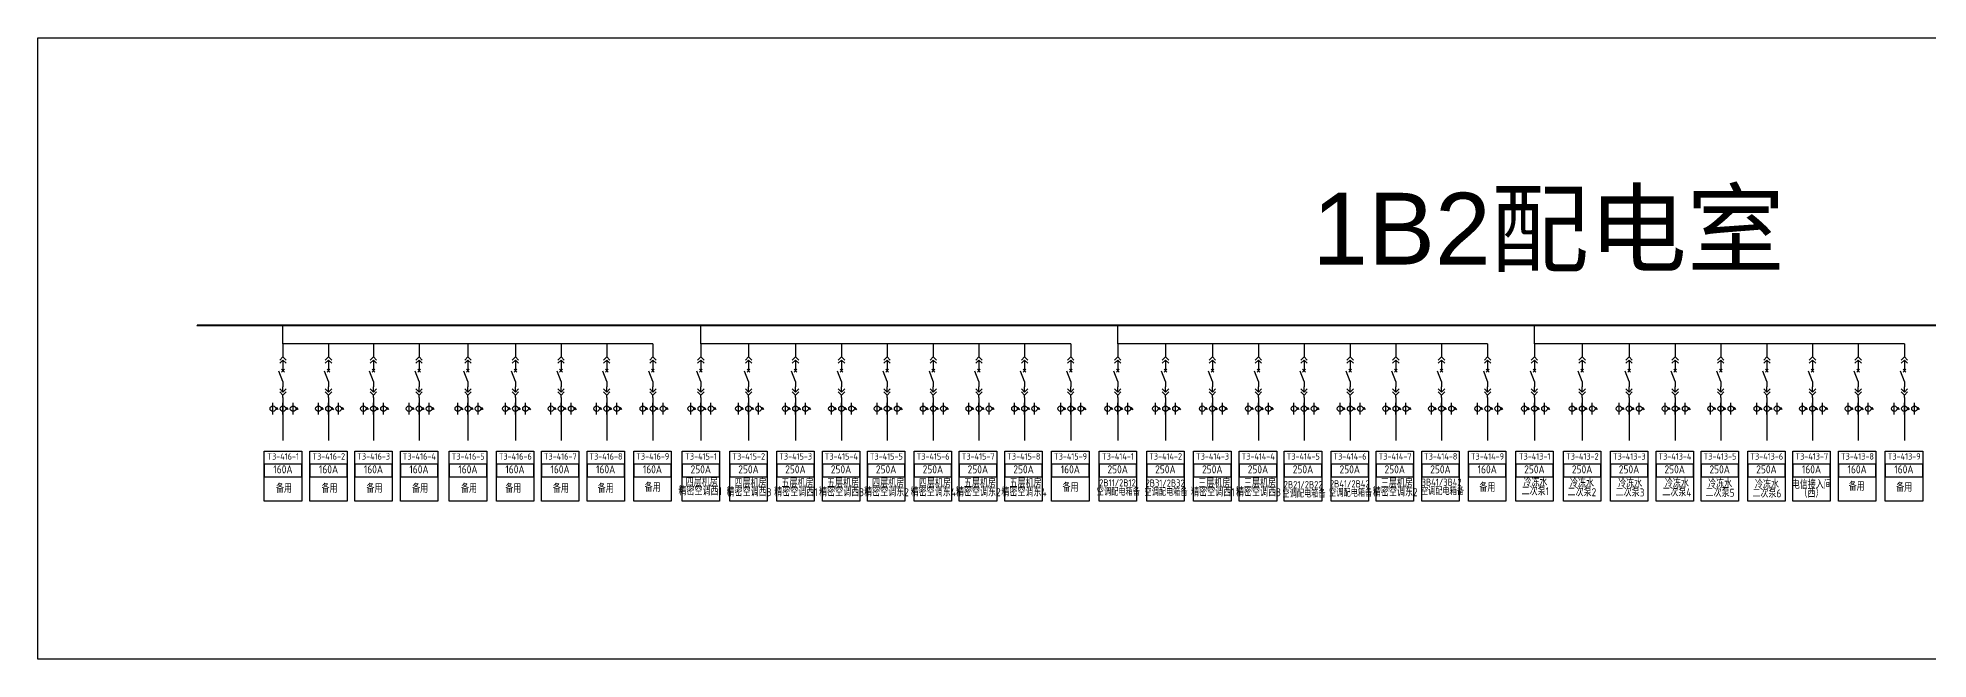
# Model space of a CAD drawing. Header units: millimetres. Extents: x -3460 to -460, y 6070 to 9130.
# Drawn here: x -1320 to -1056.9, y 8471.1 to 8557.6 of the extents above; entities that cross this region are included whole.
import ezdxf
from ezdxf.enums import TextEntityAlignment as Align

# ---------------------------------------------------------------- set-up
doc = ezdxf.new("R2010")
doc.units = ezdxf.units.MM
doc.header["$LTSCALE"] = 1000
doc.header["$MEASUREMENT"] = 0
doc.styles.add('HZSONG', font='gbenor.shx', dxfattribs={"height": 1200, "bigfont": 'gbcbig.shx'})
doc.styles.get("Standard").update_dxf_attribs({"font": 'arial.ttf'})

# ---------------------------------------------------------------- blocks, each defined once
blk = doc.blocks.new('DYDQAA05')
at = {"color": 0}
blk.add_lwpolyline([(0, 0), (0, -7)], dxfattribs=at)
blk = doc.blocks.new('DYDQAA03')
at = {"color": 0}
for points in [[(0, 0), (0, -1.5)], [(-2.1, -3.6), (0, -1.5)], [(-2.1, -5.6), (0, -3.5)], [(2.1, -3.6), (0, -1.5)], [(2.1, -5.6), (0, -3.5)], [(0, -3.5), (0, -7)]]:
    blk.add_lwpolyline(points, dxfattribs=at)
blk = doc.blocks.new('DYDQAA09')
at = {"color": 0}
blk.add_lwpolyline([(0, 0), (0, -3.5)], dxfattribs=at)
blk.add_lwpolyline([(0, 0), (0, -3.5)], dxfattribs=at)
blk.add_lwpolyline([(0, 0), (0, -3.5)], dxfattribs=at)
blk.add_lwpolyline([(0, 0), (0, -3.5)], dxfattribs=at)
blk.add_lwpolyline([(0, 0), (0, -3.5)], dxfattribs=at)
blk.add_lwpolyline([(0, 0), (0, -3.5)], dxfattribs=at)
blk.add_lwpolyline([(0, 0), (0, -3.5)], dxfattribs=at)
blk.add_lwpolyline([(0, 0), (0, -3.5)], dxfattribs=at)
blk.add_lwpolyline([(0, 0), (0, -3.5)], dxfattribs=at)
blk = doc.blocks.new('DYDQ0201')
at = {"color": 0}
for points in [[(0.9, -0.9), (-0.9, 0.9)], [(-0.9, -0.9), (0.9, 0.9)], [(0, -7), (-2.6, -0.4)]]:
    blk.add_lwpolyline(points, dxfattribs=at)
blk = doc.blocks.new('DYDQAA04')
at = {"color": 0}
for points in [[(0, -3.5), (0, 0)], [(-2.1, -1.4), (0, -3.5)], [(-2.1, -3.4), (0, -5.5)], [(2.1, -1.4), (0, -3.5)], [(2.1, -3.4), (0, -5.5)], [(0, -7), (0, -5.5)]]:
    blk.add_lwpolyline(points, dxfattribs=at)
blk = doc.blocks.new('A$C03DD39B5')
for p, q in [((417, 475), (283, 392)), ((417, 422), (283, 339)), ((350, 333), (350, 467))]:
    blk.add_line(p, q)
blk.add_lwpolyline([(700, 167), (0, 167)])
blk.add_circle((350, 167), 167)

msp = doc.modelspace()

# ---------------------------------------------------------------- linework, layer by layer
for p, q in [((-1285.88, 8514.96, -2671.6), (-1285.88, 8517.54, -1288.33)), ((-1285.88, 8514.96, -2671.6), (-1285.88, 8517.54, -1288.33)), ((-1227.72, 8514.96, -2671.6), (-1227.72, 8517.54, -1288.33)), ((-1227.72, 8514.96, -2671.6), (-1227.72, 8517.54, -1288.33)), ((-1169.7, 8514.96, -2671.6), (-1169.7, 8517.54, -1288.33)), ((-1169.7, 8514.96, -2671.6), (-1169.7, 8517.54, -1288.33)), ((-1111.71, 8514.96, -2671.6), (-1111.71, 8517.54, -1288.33)), ((-1111.71, 8514.96, -2671.6), (-1111.71, 8517.54, -1288.33)), ((-1234.39, 8514.96, -2671.65), (-1285.88, 8514.96, -2671.65)), ((-1176.24, 8514.96, -2671.65), (-1227.72, 8514.96, -2671.65)), ((-1118.22, 8514.96, -2671.65), (-1169.7, 8514.96, -2671.65)), ((-1060.22, 8514.96, -2671.65), (-1111.71, 8514.96, -2671.65)), ((-1285.88, 8506.72, -470.44), (-1285.88, 8505.08, -470.44)), ((-1279.54, 8506.72, -470.4), (-1279.54, 8505.08, -470.4)), ((-1273.29, 8506.72, -470.4), (-1273.29, 8505.08, -470.4)), ((-1266.94, 8506.72, -470.4), (-1266.94, 8505.08, -470.4)), ((-1260.14, 8506.72, -470.4), (-1260.14, 8505.08, -470.4)), ((-1253.53, 8506.72, -470.44), (-1253.53, 8505.08, -470.44)), ((-1247.18, 8506.72, -470.44), (-1247.18, 8505.08, -470.44)), ((-1240.82, 8506.72, -470.44), (-1240.82, 8505.08, -470.44)), ((-1234.39, 8506.72, -470.44), (-1234.39, 8505.08, -470.44)), ((-1227.72, 8506.72, -470.44), (-1227.72, 8505.08, -470.44)), ((-1221.08, 8506.72, -470.44), (-1221.08, 8505.08, -470.44)), ((-1214.55, 8506.72, -470.44), (-1214.55, 8505.08, -470.44)), ((-1208.15, 8506.72, -470.44), (-1208.15, 8505.08, -470.44)), ((-1201.8, 8506.72, -470.44), (-1201.8, 8505.08, -470.44)), ((-1195.37, 8506.72, -470.44), (-1195.37, 8505.08, -470.44)), ((-1189.02, 8506.72, -470.44), (-1189.02, 8505.08, -470.44)), ((-1182.67, 8506.72, -470.44), (-1182.67, 8505.08, -470.44)), ((-1176.24, 8506.72, -470.44), (-1176.24, 8505.08, -470.44)), ((-1169.7, 8506.72, -470.44), (-1169.7, 8505.08, -470.44)), ((-1163.06, 8506.72, -470.44), (-1163.06, 8505.08, -470.44)), ((-1156.53, 8506.72, -470.44), (-1156.53, 8505.08, -470.44)), ((-1150.13, 8506.72, -470.44), (-1150.13, 8505.08, -470.44)), ((-1143.78, 8506.72, -470.44), (-1143.78, 8505.08, -470.44)), ((-1137.35, 8506.72, -470.44), (-1137.35, 8505.08, -470.44)), ((-1131, 8506.72, -470.44), (-1131, 8505.08, -470.44)), ((-1124.65, 8506.72, -470.44), (-1124.65, 8505.08, -470.44)), ((-1118.22, 8506.72, -470.44), (-1118.22, 8505.08, -470.44)), ((-1111.71, 8506.72, -470.44), (-1111.71, 8505.08, -470.44)), ((-1105.07, 8506.72, -470.44), (-1105.07, 8505.08, -470.44)), ((-1098.54, 8506.72, -470.44), (-1098.54, 8505.08, -470.44)), ((-1092.13, 8506.72, -470.44), (-1092.13, 8505.08, -470.44)), ((-1085.78, 8506.72, -470.44), (-1085.78, 8505.08, -470.44)), ((-1079.36, 8506.72, -470.44), (-1079.36, 8505.08, -470.44)), ((-1073.01, 8506.72, -470.44), (-1073.01, 8505.08, -470.44)), ((-1066.65, 8506.72, -470.44), (-1066.65, 8505.08, -470.44)), ((-1060.22, 8506.72, -470.44), (-1060.22, 8505.08, -470.44)), ((-1285.88, 8505.08, -470.44), (-1285.88, 8501.52, -470.44)), ((-1279.54, 8505.08, -470.4), (-1279.54, 8501.52, -470.4)), ((-1273.29, 8505.08, -470.4), (-1273.29, 8501.52, -470.4)), ((-1266.94, 8505.08, -470.4), (-1266.94, 8501.52, -470.4)), ((-1260.14, 8505.08, -470.4), (-1260.14, 8501.52, -470.4)), ((-1253.53, 8505.08, -470.44), (-1253.53, 8501.52, -470.44)), ((-1247.18, 8505.08, -470.44), (-1247.18, 8501.52, -470.44)), ((-1240.82, 8505.08, -470.44), (-1240.82, 8501.52, -470.44)), ((-1234.39, 8505.08, -470.44), (-1234.39, 8501.52, -470.44)), ((-1227.72, 8505.08, -470.44), (-1227.72, 8501.52, -470.44)), ((-1221.08, 8505.08, -470.44), (-1221.08, 8501.52, -470.44)), ((-1214.55, 8505.08, -470.44), (-1214.55, 8501.52, -470.44)), ((-1208.15, 8505.08, -470.44), (-1208.15, 8501.52, -470.44)), ((-1201.8, 8505.08, -470.44), (-1201.8, 8501.52, -470.44)), ((-1195.37, 8505.08, -470.44), (-1195.37, 8501.52, -470.44)), ((-1189.02, 8505.08, -470.44), (-1189.02, 8501.52, -470.44)), ((-1182.67, 8505.08, -470.44), (-1182.67, 8501.52, -470.44)), ((-1176.24, 8505.08, -470.44), (-1176.24, 8501.52, -470.44)), ((-1169.7, 8505.08, -470.44), (-1169.7, 8501.52, -470.44)), ((-1163.06, 8505.08, -470.44), (-1163.06, 8501.52, -470.44)), ((-1156.53, 8505.08, -470.44), (-1156.53, 8501.52, -470.44)), ((-1150.13, 8505.08, -470.44), (-1150.13, 8501.52, -470.44)), ((-1143.78, 8505.08, -470.44), (-1143.78, 8501.52, -470.44)), ((-1137.35, 8505.08, -470.44), (-1137.35, 8501.52, -470.44)), ((-1131, 8505.08, -470.44), (-1131, 8501.52, -470.44)), ((-1124.65, 8505.08, -470.44), (-1124.65, 8501.52, -470.44)), ((-1118.22, 8505.08, -470.44), (-1118.22, 8501.52, -470.44)), ((-1111.71, 8505.08, -470.44), (-1111.71, 8501.52, -470.44)), ((-1105.07, 8505.08, -470.44), (-1105.07, 8501.52, -470.44)), ((-1098.54, 8505.08, -470.44), (-1098.54, 8501.52, -470.44)), ((-1092.13, 8505.08, -470.44), (-1092.13, 8501.52, -470.44)), ((-1085.78, 8505.08, -470.44), (-1085.78, 8501.52, -470.44)), ((-1079.36, 8505.08, -470.44), (-1079.36, 8501.52, -470.44)), ((-1073.01, 8505.08, -470.44), (-1073.01, 8501.52, -470.44)), ((-1066.65, 8505.08, -470.44), (-1066.65, 8501.52, -470.44)), ((-1060.22, 8505.08, -470.44), (-1060.22, 8501.52, -470.44))]:
    msp.add_line(p, q)
at = {"color": 1, "lineweight": 30, "ltscale": 0.002916}
msp.add_lwpolyline([(-1320, 8557.6), (-859.01, 8557.6), (-859.01, 8471.06), (-1320, 8471.06)], close=True, dxfattribs=at)
at = {"color": 1, "lineweight": 40, "ltscale": 100, "elevation": -1288.33}
msp.add_lwpolyline([(-915.72, 8517.54), (-1297.8, 8517.54), (-1297.8, 8517.54)], dxfattribs=at)
for points, elevation in [([(-1288.48, 8500.03), (-1283.27, 8500.03), (-1283.27, 8493.08), (-1288.48, 8493.08)], -1288.38), ([(-1288.48, 8496.48), (-1283.27, 8496.48), (-1283.27, 8498.21), (-1288.48, 8498.21)], -1288.38), ([(-1282.14, 8500.03), (-1276.93, 8500.03), (-1276.93, 8493.08), (-1282.14, 8493.08)], -1288.34), ([(-1282.14, 8496.48), (-1276.93, 8496.48), (-1276.93, 8498.21), (-1282.14, 8498.21)], -1288.34), ([(-1275.89, 8500.03), (-1270.68, 8500.03), (-1270.68, 8493.08), (-1275.89, 8493.08)], -1288.34), ([(-1275.89, 8496.48), (-1270.68, 8496.48), (-1270.68, 8498.21), (-1275.89, 8498.21)], -1288.34), ([(-1269.54, 8500.03), (-1264.33, 8500.03), (-1264.33, 8493.08), (-1269.54, 8493.08)], -1288.34), ([(-1269.54, 8496.48), (-1264.33, 8496.48), (-1264.33, 8498.21), (-1269.54, 8498.21)], -1288.34), ([(-1262.74, 8500.03), (-1257.53, 8500.03), (-1257.53, 8493.08), (-1262.74, 8493.08)], -1288.34), ([(-1262.74, 8496.48), (-1257.53, 8496.48), (-1257.53, 8498.21), (-1262.74, 8498.21)], -1288.34), ([(-1256.18, 8500.03), (-1250.98, 8500.03), (-1250.98, 8493.08), (-1256.18, 8493.08)], -1288.38), ([(-1256.18, 8496.48), (-1250.98, 8496.48), (-1250.98, 8498.21), (-1256.18, 8498.21)], -1288.38), ([(-1249.92, 8500.03), (-1244.71, 8500.03), (-1244.71, 8493.08), (-1249.92, 8493.08)], -1288.38), ([(-1249.92, 8496.48), (-1244.71, 8496.48), (-1244.71, 8498.21), (-1249.92, 8498.21)], -1288.38), ([(-1243.56, 8500.03), (-1238.35, 8500.03), (-1238.35, 8493.08), (-1243.56, 8493.08)], -1288.38), ([(-1243.56, 8496.48), (-1238.35, 8496.48), (-1238.35, 8498.21), (-1243.56, 8498.21)], -1288.38), ([(-1237.05, 8500.03), (-1231.84, 8500.03), (-1231.84, 8493.08), (-1237.05, 8493.08)], -1288.38), ([(-1237.05, 8496.48), (-1231.84, 8496.48), (-1231.84, 8498.21), (-1237.05, 8498.21)], -1288.38), ([(-1230.33, 8500.03), (-1225.12, 8500.03), (-1225.12, 8493.08), (-1230.33, 8493.08)], -1288.38), ([(-1230.33, 8496.48), (-1225.12, 8496.48), (-1225.12, 8498.21), (-1230.33, 8498.21)], -1288.38), ([(-1223.69, 8500.03), (-1218.48, 8500.03), (-1218.48, 8493.08), (-1223.69, 8493.08)], -1288.38), ([(-1223.69, 8496.48), (-1218.48, 8496.48), (-1218.48, 8498.21), (-1223.69, 8498.21)], -1288.38), ([(-1217.16, 8500.03), (-1211.95, 8500.03), (-1211.95, 8493.08), (-1217.16, 8493.08)], -1288.38), ([(-1217.16, 8496.48), (-1211.95, 8496.48), (-1211.95, 8498.21), (-1217.16, 8498.21)], -1288.38), ([(-1210.81, 8500.03), (-1205.6, 8500.03), (-1205.6, 8493.08), (-1210.81, 8493.08)], -1288.38), ([(-1210.81, 8496.48), (-1205.6, 8496.48), (-1205.6, 8498.21), (-1210.81, 8498.21)], -1288.38), ([(-1204.54, 8500.03), (-1199.33, 8500.03), (-1199.33, 8493.08), (-1204.54, 8493.08)], -1288.38), ([(-1204.54, 8496.48), (-1199.33, 8496.48), (-1199.33, 8498.21), (-1204.54, 8498.21)], -1288.38), ([(-1198.03, 8500.03), (-1192.82, 8500.03), (-1192.82, 8493.08), (-1198.03, 8493.08)], -1288.38), ([(-1198.03, 8496.48), (-1192.82, 8496.48), (-1192.82, 8498.21), (-1198.03, 8498.21)], -1288.38), ([(-1191.76, 8500.03), (-1186.55, 8500.03), (-1186.55, 8493.08), (-1191.76, 8493.08)], -1288.38), ([(-1191.76, 8496.48), (-1186.55, 8496.48), (-1186.55, 8498.21), (-1191.76, 8498.21)], -1288.38), ([(-1185.41, 8500.03), (-1180.2, 8500.03), (-1180.2, 8493.08), (-1185.41, 8493.08)], -1288.38), ([(-1185.41, 8496.48), (-1180.2, 8496.48), (-1180.2, 8498.21), (-1185.41, 8498.21)], -1288.38), ([(-1178.9, 8500.03), (-1173.69, 8500.03), (-1173.69, 8493.08), (-1178.9, 8493.08)], -1288.38), ([(-1178.9, 8496.48), (-1173.69, 8496.48), (-1173.69, 8498.21), (-1178.9, 8498.21)], -1288.38), ([(-1172.31, 8500.03), (-1167.1, 8500.03), (-1167.1, 8493.08), (-1172.31, 8493.08)], -1288.38), ([(-1172.31, 8496.48), (-1167.1, 8496.48), (-1167.1, 8498.21), (-1172.31, 8498.21)], -1288.38), ([(-1165.67, 8500.03), (-1160.46, 8500.03), (-1160.46, 8493.08), (-1165.67, 8493.08)], -1288.38), ([(-1165.67, 8496.48), (-1160.46, 8496.48), (-1160.46, 8498.21), (-1165.67, 8498.21)], -1288.38), ([(-1159.14, 8500.03), (-1153.93, 8500.03), (-1153.93, 8493.08), (-1159.14, 8493.08)], -1288.38), ([(-1159.14, 8496.48), (-1153.93, 8496.48), (-1153.93, 8498.21), (-1159.14, 8498.21)], -1288.38), ([(-1152.79, 8500.03), (-1147.58, 8500.03), (-1147.58, 8493.08), (-1152.79, 8493.08)], -1288.38), ([(-1152.79, 8496.48), (-1147.58, 8496.48), (-1147.58, 8498.21), (-1152.79, 8498.21)], -1288.38), ([(-1146.52, 8500.03), (-1141.31, 8500.03), (-1141.31, 8493.08), (-1146.52, 8493.08)], -1288.38), ([(-1146.52, 8496.48), (-1141.31, 8496.48), (-1141.31, 8498.21), (-1146.52, 8498.21)], -1288.38), ([(-1140.01, 8500.03), (-1134.8, 8500.03), (-1134.8, 8493.08), (-1140.01, 8493.08)], -1288.38), ([(-1140.01, 8496.48), (-1134.8, 8496.48), (-1134.8, 8498.21), (-1140.01, 8498.21)], -1288.38), ([(-1133.74, 8500.03), (-1128.53, 8500.03), (-1128.53, 8493.08), (-1133.74, 8493.08)], -1288.38), ([(-1133.74, 8496.48), (-1128.53, 8496.48), (-1128.53, 8498.21), (-1133.74, 8498.21)], -1288.38), ([(-1127.39, 8500.03), (-1122.18, 8500.03), (-1122.18, 8493.08), (-1127.39, 8493.08)], -1288.38), ([(-1127.39, 8496.48), (-1122.18, 8496.48), (-1122.18, 8498.21), (-1127.39, 8498.21)], -1288.38), ([(-1120.88, 8500.03), (-1115.67, 8500.03), (-1115.67, 8493.08), (-1120.88, 8493.08)], -1288.38), ([(-1120.88, 8496.48), (-1115.67, 8496.48), (-1115.67, 8498.21), (-1120.88, 8498.21)], -1288.38), ([(-1114.31, 8500.03), (-1109.1, 8500.03), (-1109.1, 8493.08), (-1114.31, 8493.08)], -1288.38), ([(-1114.31, 8496.48), (-1109.1, 8496.48), (-1109.1, 8498.21), (-1114.31, 8498.21)], -1288.38), ([(-1107.67, 8500.03), (-1102.46, 8500.03), (-1102.46, 8493.08), (-1107.67, 8493.08)], -1288.38), ([(-1107.67, 8496.48), (-1102.46, 8496.48), (-1102.46, 8498.21), (-1107.67, 8498.21)], -1288.38), ([(-1101.14, 8500.03), (-1095.93, 8500.03), (-1095.93, 8493.08), (-1101.14, 8493.08)], -1288.38), ([(-1101.14, 8496.48), (-1095.93, 8496.48), (-1095.93, 8498.21), (-1101.14, 8498.21)], -1288.38), ([(-1094.79, 8500.03), (-1089.58, 8500.03), (-1089.58, 8493.08), (-1094.79, 8493.08)], -1288.38), ([(-1094.79, 8496.48), (-1089.58, 8496.48), (-1089.58, 8498.21), (-1094.79, 8498.21)], -1288.38), ([(-1088.52, 8500.03), (-1083.31, 8500.03), (-1083.31, 8493.08), (-1088.52, 8493.08)], -1288.38), ([(-1088.52, 8496.48), (-1083.31, 8496.48), (-1083.31, 8498.21), (-1088.52, 8498.21)], -1288.38), ([(-1082.01, 8500.03), (-1076.81, 8500.03), (-1076.81, 8493.08), (-1082.01, 8493.08)], -1288.38), ([(-1082.01, 8496.48), (-1076.81, 8496.48), (-1076.81, 8498.21), (-1082.01, 8498.21)], -1288.38), ([(-1075.75, 8500.03), (-1070.54, 8500.03), (-1070.54, 8493.08), (-1075.75, 8493.08)], -1288.38), ([(-1075.75, 8496.48), (-1070.54, 8496.48), (-1070.54, 8498.21), (-1075.75, 8498.21)], -1288.38), ([(-1069.39, 8500.03), (-1064.18, 8500.03), (-1064.18, 8493.08), (-1069.39, 8493.08)], -1288.38), ([(-1069.39, 8496.48), (-1064.18, 8496.48), (-1064.18, 8498.21), (-1069.39, 8498.21)], -1288.38), ([(-1062.88, 8500.03), (-1057.67, 8500.03), (-1057.67, 8493.08), (-1062.88, 8493.08)], -1288.38), ([(-1062.88, 8496.48), (-1057.67, 8496.48), (-1057.67, 8498.21), (-1062.88, 8498.21)], -1288.38)]:
    msp.add_lwpolyline(points, close=True, dxfattribs=dict(elevation=elevation))

# ---------------------------------------------------------------- block references
at = {"xscale": 0.2128954749704126, "yscale": 0.2128954749704126, "zscale": 0.2128954749704126}
for name, p in [('DYDQAA05', (-1285.88, 8514.96, -2671.65)), ('DYDQAA05', (-1279.54, 8514.96, -2671.62)), ('DYDQAA05', (-1273.29, 8514.96, -2671.62)), ('DYDQAA05', (-1266.94, 8514.96, -2671.62)), ('DYDQAA05', (-1260.14, 8514.96, -2671.62)), ('DYDQAA05', (-1253.53, 8514.96, -2671.65)), ('DYDQAA05', (-1247.18, 8514.96, -2671.65)), ('DYDQAA05', (-1240.82, 8514.96, -2671.65)), ('DYDQAA05', (-1234.39, 8514.96, -2671.65)), ('DYDQAA05', (-1227.72, 8514.96, -2671.65)), ('DYDQAA05', (-1221.08, 8514.96, -2671.65)), ('DYDQAA05', (-1214.55, 8514.96, -2671.65)), ('DYDQAA05', (-1208.15, 8514.96, -2671.65)), ('DYDQAA05', (-1201.8, 8514.96, -2671.65)), ('DYDQAA05', (-1195.37, 8514.96, -2671.65)), ('DYDQAA05', (-1189.02, 8514.96, -2671.65)), ('DYDQAA05', (-1182.67, 8514.96, -2671.65)), ('DYDQAA05', (-1176.24, 8514.96, -2671.65)), ('DYDQAA05', (-1169.7, 8514.96, -2671.65)), ('DYDQAA05', (-1163.06, 8514.96, -2671.65)), ('DYDQAA05', (-1156.53, 8514.96, -2671.65)), ('DYDQAA05', (-1150.13, 8514.96, -2671.65)), ('DYDQAA05', (-1143.78, 8514.96, -2671.65)), ('DYDQAA05', (-1137.35, 8514.96, -2671.65)), ('DYDQAA05', (-1131, 8514.96, -2671.65)), ('DYDQAA05', (-1124.65, 8514.96, -2671.65)), ('DYDQAA05', (-1118.22, 8514.96, -2671.65)), ('DYDQAA05', (-1111.71, 8514.96, -2671.65)), ('DYDQAA05', (-1105.07, 8514.96, -2671.65)), ('DYDQAA05', (-1098.54, 8514.96, -2671.65)), ('DYDQAA05', (-1092.13, 8514.96, -2671.65)), ('DYDQAA05', (-1085.78, 8514.96, -2671.65)), ('DYDQAA05', (-1079.36, 8514.96, -2671.65)), ('DYDQAA05', (-1073.01, 8514.96, -2671.65)), ('DYDQAA05', (-1066.65, 8514.96, -2671.65)), ('DYDQAA05', (-1060.22, 8514.96, -2671.65)), ('DYDQ0201', (-1285.88, 8511.24, -2671.65)), ('DYDQAA03', (-1285.88, 8513.47, -2671.65)), ('DYDQAA09', (-1285.88, 8511.98, -2671.65)), ('DYDQ0201', (-1279.54, 8511.24, -2671.62)), ('DYDQAA03', (-1279.54, 8513.47, -2671.62)), ('DYDQAA09', (-1279.54, 8511.98, -2671.62)), ('DYDQ0201', (-1273.29, 8511.24, -2671.62)), ('DYDQAA03', (-1273.29, 8513.47, -2671.62)), ('DYDQAA09', (-1273.29, 8511.98, -2671.62)), ('DYDQ0201', (-1266.94, 8511.24, -2671.62)), ('DYDQAA03', (-1266.94, 8513.47, -2671.62)), ('DYDQAA09', (-1266.94, 8511.98, -2671.62)), ('DYDQ0201', (-1260.14, 8511.24, -2671.62)), ('DYDQAA03', (-1260.14, 8513.47, -2671.62)), ('DYDQAA09', (-1260.14, 8511.98, -2671.62)), ('DYDQ0201', (-1253.53, 8511.24, -2671.65)), ('DYDQAA03', (-1253.53, 8513.47, -2671.65)), ('DYDQAA09', (-1253.53, 8511.98, -2671.65)), ('DYDQ0201', (-1247.18, 8511.24, -2671.65)), ('DYDQAA03', (-1247.18, 8513.47, -2671.65)), ('DYDQAA09', (-1247.18, 8511.98, -2671.65)), ('DYDQ0201', (-1240.82, 8511.24, -2671.65)), ('DYDQAA03', (-1240.82, 8513.47, -2671.65)), ('DYDQAA09', (-1240.82, 8511.98, -2671.65)), ('DYDQ0201', (-1234.39, 8511.24, -2671.65)), ('DYDQAA03', (-1234.39, 8513.47, -2671.65)), ('DYDQAA09', (-1234.39, 8511.98, -2671.65)), ('DYDQ0201', (-1227.72, 8511.24, -2671.65)), ('DYDQAA03', (-1227.72, 8513.47, -2671.65)), ('DYDQAA09', (-1227.72, 8511.98, -2671.65)), ('DYDQ0201', (-1221.08, 8511.24, -2671.65)), ('DYDQAA03', (-1221.08, 8513.47, -2671.65)), ('DYDQAA09', (-1221.08, 8511.98, -2671.65)), ('DYDQ0201', (-1214.55, 8511.24, -2671.65)), ('DYDQAA03', (-1214.55, 8513.47, -2671.65)), ('DYDQAA09', (-1214.55, 8511.98, -2671.65)), ('DYDQ0201', (-1208.15, 8511.24, -2671.65)), ('DYDQAA03', (-1208.15, 8513.47, -2671.65)), ('DYDQAA09', (-1208.15, 8511.98, -2671.65)), ('DYDQ0201', (-1201.8, 8511.24, -2671.65)), ('DYDQAA03', (-1201.8, 8513.47, -2671.65)), ('DYDQAA09', (-1201.8, 8511.98, -2671.65)), ('DYDQ0201', (-1195.37, 8511.24, -2671.65)), ('DYDQAA03', (-1195.37, 8513.47, -2671.65)), ('DYDQAA09', (-1195.37, 8511.98, -2671.65)), ('DYDQ0201', (-1189.02, 8511.24, -2671.65)), ('DYDQAA03', (-1189.02, 8513.47, -2671.65)), ('DYDQAA09', (-1189.02, 8511.98, -2671.65)), ('DYDQ0201', (-1182.67, 8511.24, -2671.65)), ('DYDQAA03', (-1182.67, 8513.47, -2671.65)), ('DYDQAA09', (-1182.67, 8511.98, -2671.65)), ('DYDQ0201', (-1176.24, 8511.24, -2671.65)), ('DYDQAA03', (-1176.24, 8513.47, -2671.65)), ('DYDQAA09', (-1176.24, 8511.98, -2671.65)), ('DYDQ0201', (-1169.7, 8511.24, -2671.65)), ('DYDQAA03', (-1169.7, 8513.47, -2671.65)), ('DYDQAA09', (-1169.7, 8511.98, -2671.65)), ('DYDQ0201', (-1163.06, 8511.24, -2671.65)), ('DYDQAA03', (-1163.06, 8513.47, -2671.65)), ('DYDQAA09', (-1163.06, 8511.98, -2671.65)), ('DYDQ0201', (-1156.53, 8511.24, -2671.65)), ('DYDQAA03', (-1156.53, 8513.47, -2671.65)), ('DYDQAA09', (-1156.53, 8511.98, -2671.65)), ('DYDQ0201', (-1150.13, 8511.24, -2671.65)), ('DYDQAA03', (-1150.13, 8513.47, -2671.65)), ('DYDQAA09', (-1150.13, 8511.98, -2671.65)), ('DYDQ0201', (-1143.78, 8511.24, -2671.65)), ('DYDQAA03', (-1143.78, 8513.47, -2671.65)), ('DYDQAA09', (-1143.78, 8511.98, -2671.65)), ('DYDQ0201', (-1137.35, 8511.24, -2671.65)), ('DYDQAA03', (-1137.35, 8513.47, -2671.65)), ('DYDQAA09', (-1137.35, 8511.98, -2671.65)), ('DYDQ0201', (-1131, 8511.24, -2671.65)), ('DYDQAA03', (-1131, 8513.47, -2671.65)), ('DYDQAA09', (-1131, 8511.98, -2671.65)), ('DYDQ0201', (-1124.65, 8511.24, -2671.65)), ('DYDQAA03', (-1124.65, 8513.47, -2671.65)), ('DYDQAA09', (-1124.65, 8511.98, -2671.65)), ('DYDQ0201', (-1118.22, 8511.24, -2671.65)), ('DYDQAA03', (-1118.22, 8513.47, -2671.65)), ('DYDQAA09', (-1118.22, 8511.98, -2671.65)), ('DYDQ0201', (-1111.71, 8511.24, -2671.65)), ('DYDQAA03', (-1111.71, 8513.47, -2671.65)), ('DYDQAA09', (-1111.71, 8511.98, -2671.65)), ('DYDQ0201', (-1105.07, 8511.24, -2671.65)), ('DYDQAA03', (-1105.07, 8513.47, -2671.65)), ('DYDQAA09', (-1105.07, 8511.98, -2671.65)), ('DYDQ0201', (-1098.54, 8511.24, -2671.65)), ('DYDQAA03', (-1098.54, 8513.47, -2671.65)), ('DYDQAA09', (-1098.54, 8511.98, -2671.65)), ('DYDQ0201', (-1092.13, 8511.24, -2671.65)), ('DYDQAA03', (-1092.13, 8513.47, -2671.65)), ('DYDQAA09', (-1092.13, 8511.98, -2671.65)), ('DYDQ0201', (-1085.78, 8511.24, -2671.65)), ('DYDQAA03', (-1085.78, 8513.47, -2671.65)), ('DYDQAA09', (-1085.78, 8511.98, -2671.65)), ('DYDQ0201', (-1079.36, 8511.24, -2671.65)), ('DYDQAA03', (-1079.36, 8513.47, -2671.65)), ('DYDQAA09', (-1079.36, 8511.98, -2671.65)), ('DYDQ0201', (-1073.01, 8511.24, -2671.65)), ('DYDQAA03', (-1073.01, 8513.47, -2671.65)), ('DYDQAA09', (-1073.01, 8511.98, -2671.65)), ('DYDQ0201', (-1066.65, 8511.24, -2671.65)), ('DYDQAA03', (-1066.65, 8513.47, -2671.65)), ('DYDQAA09', (-1066.65, 8511.98, -2671.65)), ('DYDQ0201', (-1060.22, 8511.24, -2671.65)), ('DYDQAA03', (-1060.22, 8513.47, -2671.65)), ('DYDQAA09', (-1060.22, 8511.98, -2671.65)), ('DYDQAA04', (-1285.88, 8509, -2671.65)), ('DYDQAA09', (-1285.88, 8509.75, -2671.65)), ('DYDQAA04', (-1279.54, 8509, -2671.62)), ('DYDQAA09', (-1279.54, 8509.75, -2671.62)), ('DYDQAA04', (-1273.29, 8509, -2671.62)), ('DYDQAA09', (-1273.29, 8509.75, -2671.62)), ('DYDQAA04', (-1266.94, 8509, -2671.62)), ('DYDQAA09', (-1266.94, 8509.75, -2671.62)), ('DYDQAA04', (-1260.14, 8509, -2671.62)), ('DYDQAA09', (-1260.14, 8509.75, -2671.62)), ('DYDQAA04', (-1253.53, 8509, -2671.65)), ('DYDQAA09', (-1253.53, 8509.75, -2671.65)), ('DYDQAA04', (-1247.18, 8509, -2671.65)), ('DYDQAA09', (-1247.18, 8509.75, -2671.65)), ('DYDQAA04', (-1240.82, 8509, -2671.65)), ('DYDQAA09', (-1240.82, 8509.75, -2671.65)), ('DYDQAA04', (-1234.39, 8509, -2671.65)), ('DYDQAA09', (-1234.39, 8509.75, -2671.65)), ('DYDQAA04', (-1227.72, 8509, -2671.65)), ('DYDQAA09', (-1227.72, 8509.75, -2671.65)), ('DYDQAA04', (-1221.08, 8509, -2671.65)), ('DYDQAA09', (-1221.08, 8509.75, -2671.65)), ('DYDQAA04', (-1214.55, 8509, -2671.65)), ('DYDQAA09', (-1214.55, 8509.75, -2671.65)), ('DYDQAA04', (-1208.15, 8509, -2671.65)), ('DYDQAA09', (-1208.15, 8509.75, -2671.65)), ('DYDQAA04', (-1201.8, 8509, -2671.65)), ('DYDQAA09', (-1201.8, 8509.75, -2671.65)), ('DYDQAA04', (-1195.37, 8509, -2671.65)), ('DYDQAA09', (-1195.37, 8509.75, -2671.65)), ('DYDQAA04', (-1189.02, 8509, -2671.65)), ('DYDQAA09', (-1189.02, 8509.75, -2671.65)), ('DYDQAA04', (-1182.67, 8509, -2671.65)), ('DYDQAA09', (-1182.67, 8509.75, -2671.65)), ('DYDQAA04', (-1176.24, 8509, -2671.65)), ('DYDQAA09', (-1176.24, 8509.75, -2671.65)), ('DYDQAA04', (-1169.7, 8509, -2671.65)), ('DYDQAA09', (-1169.7, 8509.75, -2671.65)), ('DYDQAA04', (-1163.06, 8509, -2671.65)), ('DYDQAA09', (-1163.06, 8509.75, -2671.65)), ('DYDQAA04', (-1156.53, 8509, -2671.65)), ('DYDQAA09', (-1156.53, 8509.75, -2671.65)), ('DYDQAA04', (-1150.13, 8509, -2671.65)), ('DYDQAA09', (-1150.13, 8509.75, -2671.65)), ('DYDQAA04', (-1143.78, 8509, -2671.65)), ('DYDQAA09', (-1143.78, 8509.75, -2671.65)), ('DYDQAA04', (-1137.35, 8509, -2671.65)), ('DYDQAA09', (-1137.35, 8509.75, -2671.65)), ('DYDQAA04', (-1131, 8509, -2671.65)), ('DYDQAA09', (-1131, 8509.75, -2671.65)), ('DYDQAA04', (-1124.65, 8509, -2671.65)), ('DYDQAA09', (-1124.65, 8509.75, -2671.65)), ('DYDQAA04', (-1118.22, 8509, -2671.65)), ('DYDQAA09', (-1118.22, 8509.75, -2671.65)), ('DYDQAA04', (-1111.71, 8509, -2671.65)), ('DYDQAA09', (-1111.71, 8509.75, -2671.65)), ('DYDQAA04', (-1105.07, 8509, -2671.65)), ('DYDQAA09', (-1105.07, 8509.75, -2671.65)), ('DYDQAA04', (-1098.54, 8509, -2671.65)), ('DYDQAA09', (-1098.54, 8509.75, -2671.65)), ('DYDQAA04', (-1092.13, 8509, -2671.65)), ('DYDQAA09', (-1092.13, 8509.75, -2671.65)), ('DYDQAA04', (-1085.78, 8509, -2671.65)), ('DYDQAA09', (-1085.78, 8509.75, -2671.65)), ('DYDQAA04', (-1079.36, 8509, -2671.65)), ('DYDQAA09', (-1079.36, 8509.75, -2671.65)), ('DYDQAA04', (-1073.01, 8509, -2671.65)), ('DYDQAA09', (-1073.01, 8509.75, -2671.65)), ('DYDQAA04', (-1066.65, 8509, -2671.65)), ('DYDQAA09', (-1066.65, 8509.75, -2671.65)), ('DYDQAA04', (-1060.22, 8509, -2671.65)), ('DYDQAA09', (-1060.22, 8509.75, -2671.65)), ('DYDQAA09', (-1285.88, 8507.51, -2671.65)), ('DYDQAA09', (-1279.54, 8507.51, -2671.62)), ('DYDQAA09', (-1273.29, 8507.51, -2671.62)), ('DYDQAA09', (-1266.94, 8507.51, -2671.62)), ('DYDQAA09', (-1260.14, 8507.51, -2671.62)), ('DYDQAA09', (-1253.53, 8507.51, -2671.65)), ('DYDQAA09', (-1247.18, 8507.51, -2671.65)), ('DYDQAA09', (-1240.82, 8507.51, -2671.65)), ('DYDQAA09', (-1234.39, 8507.51, -2671.65)), ('DYDQAA09', (-1227.72, 8507.51, -2671.65)), ('DYDQAA09', (-1221.08, 8507.51, -2671.65)), ('DYDQAA09', (-1214.55, 8507.51, -2671.65)), ('DYDQAA09', (-1208.15, 8507.51, -2671.65)), ('DYDQAA09', (-1201.8, 8507.51, -2671.65)), ('DYDQAA09', (-1195.37, 8507.51, -2671.65)), ('DYDQAA09', (-1189.02, 8507.51, -2671.65)), ('DYDQAA09', (-1182.67, 8507.51, -2671.65)), ('DYDQAA09', (-1176.24, 8507.51, -2671.65)), ('DYDQAA09', (-1169.7, 8507.51, -2671.65)), ('DYDQAA09', (-1163.06, 8507.51, -2671.65)), ('DYDQAA09', (-1156.53, 8507.51, -2671.65)), ('DYDQAA09', (-1150.13, 8507.51, -2671.65)), ('DYDQAA09', (-1143.78, 8507.51, -2671.65)), ('DYDQAA09', (-1137.35, 8507.51, -2671.65)), ('DYDQAA09', (-1131, 8507.51, -2671.65)), ('DYDQAA09', (-1124.65, 8507.51, -2671.65)), ('DYDQAA09', (-1118.22, 8507.51, -2671.65)), ('DYDQAA09', (-1111.71, 8507.51, -2671.65)), ('DYDQAA09', (-1105.07, 8507.51, -2671.65)), ('DYDQAA09', (-1098.54, 8507.51, -2671.65)), ('DYDQAA09', (-1092.13, 8507.51, -2671.65)), ('DYDQAA09', (-1085.78, 8507.51, -2671.65)), ('DYDQAA09', (-1079.36, 8507.51, -2671.65)), ('DYDQAA09', (-1073.01, 8507.51, -2671.65)), ('DYDQAA09', (-1066.65, 8507.51, -2671.65)), ('DYDQAA09', (-1060.22, 8507.51, -2671.65))]:
    msp.add_blockref(name, p, dxfattribs=at)
at = {"linetype": 'Continuous', "xscale": 0.002338875, "yscale": 0.002338875, "zscale": 0.002338875, "rotation": 270}
for p in [(-1287.67, 8506.77, -470.44), (-1286.27, 8506.77, -470.44), (-1284.86, 8506.77, -470.44), (-1281.33, 8506.77, -470.4), (-1279.93, 8506.77, -470.4), (-1278.52, 8506.77, -470.4), (-1275.08, 8506.77, -470.4), (-1273.68, 8506.77, -470.4), (-1272.27, 8506.77, -470.4), (-1268.73, 8506.77, -470.4), (-1267.33, 8506.77, -470.4), (-1265.93, 8506.77, -470.4), (-1261.93, 8506.77, -470.4), (-1260.52, 8506.77, -470.4), (-1259.12, 8506.77, -470.4), (-1255.32, 8506.77, -470.44), (-1253.92, 8506.77, -470.44), (-1252.51, 8506.77, -470.44), (-1248.97, 8506.77, -470.44), (-1247.57, 8506.77, -470.44), (-1246.16, 8506.77, -470.44), (-1242.62, 8506.77, -470.44), (-1241.21, 8506.77, -470.44), (-1239.81, 8506.77, -470.44), (-1236.19, 8506.77, -470.44), (-1234.78, 8506.77, -470.44), (-1233.38, 8506.77, -470.44), (-1229.52, 8506.77, -470.44), (-1228.11, 8506.77, -470.44), (-1226.71, 8506.77, -470.44), (-1222.88, 8506.77, -470.44), (-1221.47, 8506.77, -470.44), (-1220.07, 8506.77, -470.44), (-1216.35, 8506.77, -470.44), (-1214.94, 8506.77, -470.44), (-1213.54, 8506.77, -470.44), (-1209.94, 8506.77, -470.44), (-1208.54, 8506.77, -470.44), (-1207.14, 8506.77, -470.44), (-1203.59, 8506.77, -470.44), (-1202.19, 8506.77, -470.44), (-1200.79, 8506.77, -470.44), (-1197.17, 8506.77, -470.44), (-1195.76, 8506.77, -470.44), (-1194.36, 8506.77, -470.44), (-1190.82, 8506.77, -470.44), (-1189.41, 8506.77, -470.44), (-1188.01, 8506.77, -470.44), (-1184.46, 8506.77, -470.44), (-1183.06, 8506.77, -470.44), (-1181.66, 8506.77, -470.44), (-1178.03, 8506.77, -470.44), (-1176.63, 8506.77, -470.44), (-1175.23, 8506.77, -470.44), (-1171.5, 8506.77, -470.44), (-1170.09, 8506.77, -470.44), (-1168.69, 8506.77, -470.44), (-1164.86, 8506.77, -470.44), (-1163.45, 8506.77, -470.44), (-1162.05, 8506.77, -470.44), (-1158.33, 8506.77, -470.44), (-1156.92, 8506.77, -470.44), (-1155.52, 8506.77, -470.44), (-1151.92, 8506.77, -470.44), (-1150.52, 8506.77, -470.44), (-1149.12, 8506.77, -470.44), (-1145.57, 8506.77, -470.44), (-1144.17, 8506.77, -470.44), (-1142.77, 8506.77, -470.44), (-1139.15, 8506.77, -470.44), (-1137.74, 8506.77, -470.44), (-1136.34, 8506.77, -470.44), (-1132.8, 8506.77, -470.44), (-1131.39, 8506.77, -470.44), (-1129.99, 8506.77, -470.44), (-1126.44, 8506.77, -470.44), (-1125.04, 8506.77, -470.44), (-1123.64, 8506.77, -470.44), (-1120.01, 8506.77, -470.44), (-1118.61, 8506.77, -470.44), (-1117.21, 8506.77, -470.44), (-1113.5, 8506.77, -470.44), (-1112.1, 8506.77, -470.44), (-1110.69, 8506.77, -470.44), (-1106.86, 8506.77, -470.44), (-1105.46, 8506.77, -470.44), (-1104.05, 8506.77, -470.44), (-1100.33, 8506.77, -470.44), (-1098.93, 8506.77, -470.44), (-1097.52, 8506.77, -470.44), (-1093.93, 8506.77, -470.44), (-1092.52, 8506.77, -470.44), (-1091.12, 8506.77, -470.44), (-1087.58, 8506.77, -470.44), (-1086.17, 8506.77, -470.44), (-1084.77, 8506.77, -470.44), (-1081.15, 8506.77, -470.44), (-1079.74, 8506.77, -470.44), (-1078.34, 8506.77, -470.44), (-1074.8, 8506.77, -470.44), (-1073.4, 8506.77, -470.44), (-1071.99, 8506.77, -470.44), (-1068.45, 8506.77, -470.44), (-1067.04, 8506.77, -470.44), (-1065.64, 8506.77, -470.44), (-1062.02, 8506.77, -470.44), (-1060.61, 8506.77, -470.44), (-1059.21, 8506.77, -470.44)]:
    msp.add_blockref('A$C03DD39B5', p, dxfattribs=at)

# ---------------------------------------------------------------- texts
at = {"color": 7, "lineweight": 0, "style": 'HZSONG'}
for s, height, p in [('T3-416-1', 0.891, (-1285.85, 8498.86, -2671.65)), ('160A', 1.114, (-1285.88, 8496.95, -2671.65)), ('T3-416-2', 0.891, (-1279.51, 8498.86, -2671.62)), ('160A', 1.114, (-1279.54, 8496.95, -2671.62)), ('T3-416-3', 0.891, (-1273.26, 8498.86, -2671.62)), ('160A', 1.114, (-1273.29, 8496.95, -2671.62)), ('T3-416-4', 0.891, (-1266.91, 8498.86, -2671.62)), ('160A', 1.114, (-1266.95, 8496.95, -2671.62)), ('T3-416-5', 0.891, (-1260.11, 8498.86, -2671.62)), ('160A', 1.114, (-1260.14, 8496.95, -2671.62)), ('T3-416-6', 0.891, (-1253.55, 8498.86, -2671.65)), ('160A', 1.114, (-1253.59, 8496.95, -2671.65)), ('T3-416-7', 0.891, (-1247.29, 8498.86, -2671.65)), ('160A', 1.114, (-1247.32, 8496.95, -2671.65)), ('T3-416-8', 0.891, (-1240.93, 8498.86, -2671.65)), ('160A', 1.114, (-1240.97, 8496.95, -2671.65)), ('T3-416-9', 0.891, (-1234.42, 8498.86, -2671.65)), ('160A', 1.114, (-1234.46, 8496.95, -2671.65)), ('T3-415-1', 0.891, (-1227.7, 8498.86, -2671.65)), ('250A', 1.114, (-1227.73, 8496.95, -2671.65)), ('T3-415-2', 0.891, (-1221.06, 8498.86, -2671.65)), ('250A', 1.114, (-1221.09, 8496.95, -2671.65)), ('T3-415-3', 0.891, (-1214.53, 8498.86, -2671.65)), ('250A', 1.114, (-1214.56, 8496.95, -2671.65)), ('T3-415-4', 0.891, (-1208.18, 8498.86, -2671.65)), ('250A', 1.114, (-1208.21, 8496.95, -2671.65)), ('T3-415-5', 0.891, (-1201.91, 8498.86, -2671.65)), ('250A', 1.114, (-1201.94, 8496.95, -2671.65)), ('T3-415-6', 0.891, (-1195.4, 8498.86, -2671.65)), ('250A', 1.114, (-1195.43, 8496.95, -2671.65)), ('T3-415-7', 0.891, (-1189.13, 8498.86, -2671.65)), ('250A', 1.114, (-1189.17, 8496.95, -2671.65)), ('T3-415-8', 0.891, (-1182.78, 8498.86, -2671.65)), ('250A', 1.114, (-1182.81, 8496.95, -2671.65)), ('T3-415-9', 0.891, (-1176.27, 8498.86, -2671.65)), ('160A', 1.114, (-1176.3, 8496.95, -2671.65)), ('T3-414-1', 0.891, (-1169.68, 8498.86, -2671.65)), ('250A', 1.114, (-1169.71, 8496.95, -2671.65)), ('T3-414-2', 0.891, (-1163.04, 8498.86, -2671.65)), ('250A', 1.114, (-1163.07, 8496.95, -2671.65)), ('T3-414-3', 0.891, (-1156.51, 8498.86, -2671.65)), ('250A', 1.114, (-1156.54, 8496.95, -2671.65)), ('T3-414-4', 0.891, (-1150.16, 8498.86, -2671.65)), ('250A', 1.114, (-1150.19, 8496.95, -2671.65)), ('T3-414-5', 0.891, (-1143.89, 8498.86, -2671.65)), ('250A', 1.114, (-1143.92, 8496.95, -2671.65)), ('T3-414-6', 0.891, (-1137.38, 8498.86, -2671.65)), ('250A', 1.114, (-1137.41, 8496.95, -2671.65)), ('T3-414-7', 0.891, (-1131.11, 8498.86, -2671.65)), ('250A', 1.114, (-1131.15, 8496.95, -2671.65)), ('T3-414-8', 0.891, (-1124.76, 8498.86, -2671.65)), ('250A', 1.114, (-1124.79, 8496.95, -2671.65)), ('T3-414-9', 0.891, (-1118.25, 8498.86, -2671.65)), ('160A', 1.114, (-1118.28, 8496.95, -2671.65)), ('T3-413-1', 0.891, (-1111.68, 8498.86, -2671.65)), ('250A', 1.114, (-1111.71, 8496.95, -2671.65)), ('T3-413-2', 0.891, (-1105.04, 8498.86, -2671.65)), ('250A', 1.114, (-1105.07, 8496.95, -2671.65)), ('T3-413-3', 0.891, (-1098.51, 8498.86, -2671.65)), ('250A', 1.114, (-1098.54, 8496.95, -2671.65)), ('T3-413-4', 0.891, (-1092.16, 8498.86, -2671.65)), ('250A', 1.114, (-1092.19, 8496.95, -2671.65)), ('T3-413-5', 0.891, (-1085.89, 8498.86, -2671.65)), ('250A', 1.114, (-1085.93, 8496.95, -2671.65)), ('T3-413-6', 0.891, (-1079.38, 8498.86, -2671.65)), ('250A', 1.114, (-1079.42, 8496.95, -2671.65)), ('T3-413-7', 0.891, (-1073.11, 8498.86, -2671.65)), ('160A', 1.114, (-1073.15, 8496.95, -2671.65)), ('T3-413-8', 0.891, (-1066.76, 8498.86, -2671.65)), ('160A', 1.114, (-1066.8, 8496.95, -2671.65)), ('T3-413-9', 0.891, (-1060.25, 8498.86, -2671.65)), ('160A', 1.114, (-1060.29, 8496.95, -2671.65)), ('备用', 1.114, (-1285.74, 8494.25, -2671.65)), ('备用', 1.114, (-1279.4, 8494.25, -2671.62)), ('备用', 1.114, (-1273.15, 8494.25, -2671.62)), ('备用', 1.114, (-1266.8, 8494.25, -2671.62)), ('备用', 1.114, (-1259.99, 8494.25, -2671.62)), ('备用', 1.114, (-1253.83, 8494.25, -2671.62)), ('备用', 1.114, (-1247.21, 8494.25, -2671.65)), ('备用', 1.114, (-1240.97, 8494.25, -2671.65)), ('备用', 1.114, (-1234.43, 8494.39, -2671.65)), ('四层机房', 1.114, (-1227.59, 8495.12, -2292.85)), ('四层机房', 1.114, (-1220.81, 8494.99, -530.83)), ('五层机房', 1.114, (-1214.28, 8494.99, -530.83)), ('五层机房', 1.114, (-1207.93, 8494.99, -530.83)), ('四层机房', 1.114, (-1201.66, 8494.99, -530.83)), ('四层机房', 1.114, (-1195.15, 8494.99, -530.83)), ('五层机房', 1.114, (-1188.88, 8494.99, -530.83)), ('五层机房', 1.114, (-1182.53, 8494.99, -530.83)), ('备用', 1.114, (-1176.28, 8494.39, -2671.65)), ('2B11/2B12', 1, (-1169.74, 8495.12, -2292.85)), ('2B31/2B32', 1, (-1163.11, 8495.09, -2292.85)), ('三层机房', 1.114, (-1156.26, 8494.99, -530.83)), ('三层机房', 1.114, (-1149.91, 8494.99, -530.83)), ('2B21/2B22', 1, (-1143.9, 8494.87, -2292.85)), ('2B41/2B42', 1, (-1137.41, 8494.98, -2292.85)), ('三层机房', 1.114, (-1130.86, 8494.99, -530.83)), ('3B41/3B42', 1, (-1124.63, 8495.21, -2292.85)), ('备用', 1.114, (-1118.26, 8494.39, -2671.65)), ('冷冻水', 1.114, (-1111.57, 8495.12, -2292.85)), ('冷冻水', 1.114, (-1105.1, 8494.99, -2292.85)), ('冷冻水', 1.114, (-1098.39, 8494.96, -2292.85)), ('冷冻水', 1.114, (-1091.88, 8494.97, -2292.85)), ('冷冻水', 1.114, (-1085.87, 8494.91, -2292.85)), ('冷冻水', 1.114, (-1079.35, 8494.82, -2292.85)), ('电信接入间', 1.114, (-1073.11, 8494.79, -2671.65)), ('备用', 1.114, (-1066.87, 8494.53, -2671.65)), ('备用', 1.114, (-1060.26, 8494.39, -2671.65)), ('精密空调西1', 1.114, (-1227.81, 8493.9, -2166.55)), ('精密空调西3', 1.114, (-1221.02, 8493.76, -404.53)), ('精密空调西1', 1.114, (-1214.49, 8493.76, -404.53)), ('精密空调西3', 1.114, (-1208.14, 8493.76, -404.53)), ('精密空调东2', 1.114, (-1201.88, 8493.76, -404.53)), ('精密空调东4', 1.114, (-1195.37, 8493.76, -404.53)), ('精密空调东2', 1.114, (-1189.1, 8493.76, -404.53)), ('精密空调东4', 1.114, (-1182.75, 8493.76, -404.53)), ('空调配电箱备', 1, (-1169.62, 8493.85, -2166.55)), ('空调配电箱备', 1, (-1162.99, 8493.82, -2166.55)), ('精密空调西1', 1.114, (-1156.47, 8493.76, -404.53)), ('精密空调西3', 1.114, (-1150.12, 8493.76, -404.53)), ('空调配电箱备', 1, (-1143.78, 8493.59, -2166.55)), ('空调配电箱备', 1, (-1137.29, 8493.7, -2166.55)), ('精密空调东2', 1.114, (-1131.08, 8493.76, -404.53)), ('空调配电箱备', 1, (-1124.51, 8493.94, -2166.55)), ('二次泵1', 1.114, (-1111.58, 8493.9, -2166.55)), ('二次泵2', 1.114, (-1105.1, 8493.76, -2166.55)), ('二次泵3', 1.114, (-1098.4, 8493.73, -2166.55)), ('二次泵4', 1.114, (-1091.89, 8493.75, -2166.55)), ('二次泵5', 1.114, (-1085.88, 8493.68, -2166.55)), ('二次泵6', 1.114, (-1079.36, 8493.59, -2166.55)), ('（西）', 1.114, (-1073.16, 8493.59, -909.63))]:
    msp.add_text(s, height=height, dxfattribs=at).set_placement(p, align=Align.CENTER)
at = {"color": 0, "insert": (-1142.64, 8536.02, 1833.24), "char_height": 10, "width": 0.000000001, "attachment_point": 1}
msp.add_mtext('1B2{\\fSimSun|b0|i0|c134|p2;配电室}', dxfattribs=at)

doc.saveas('drawing.dxf')
